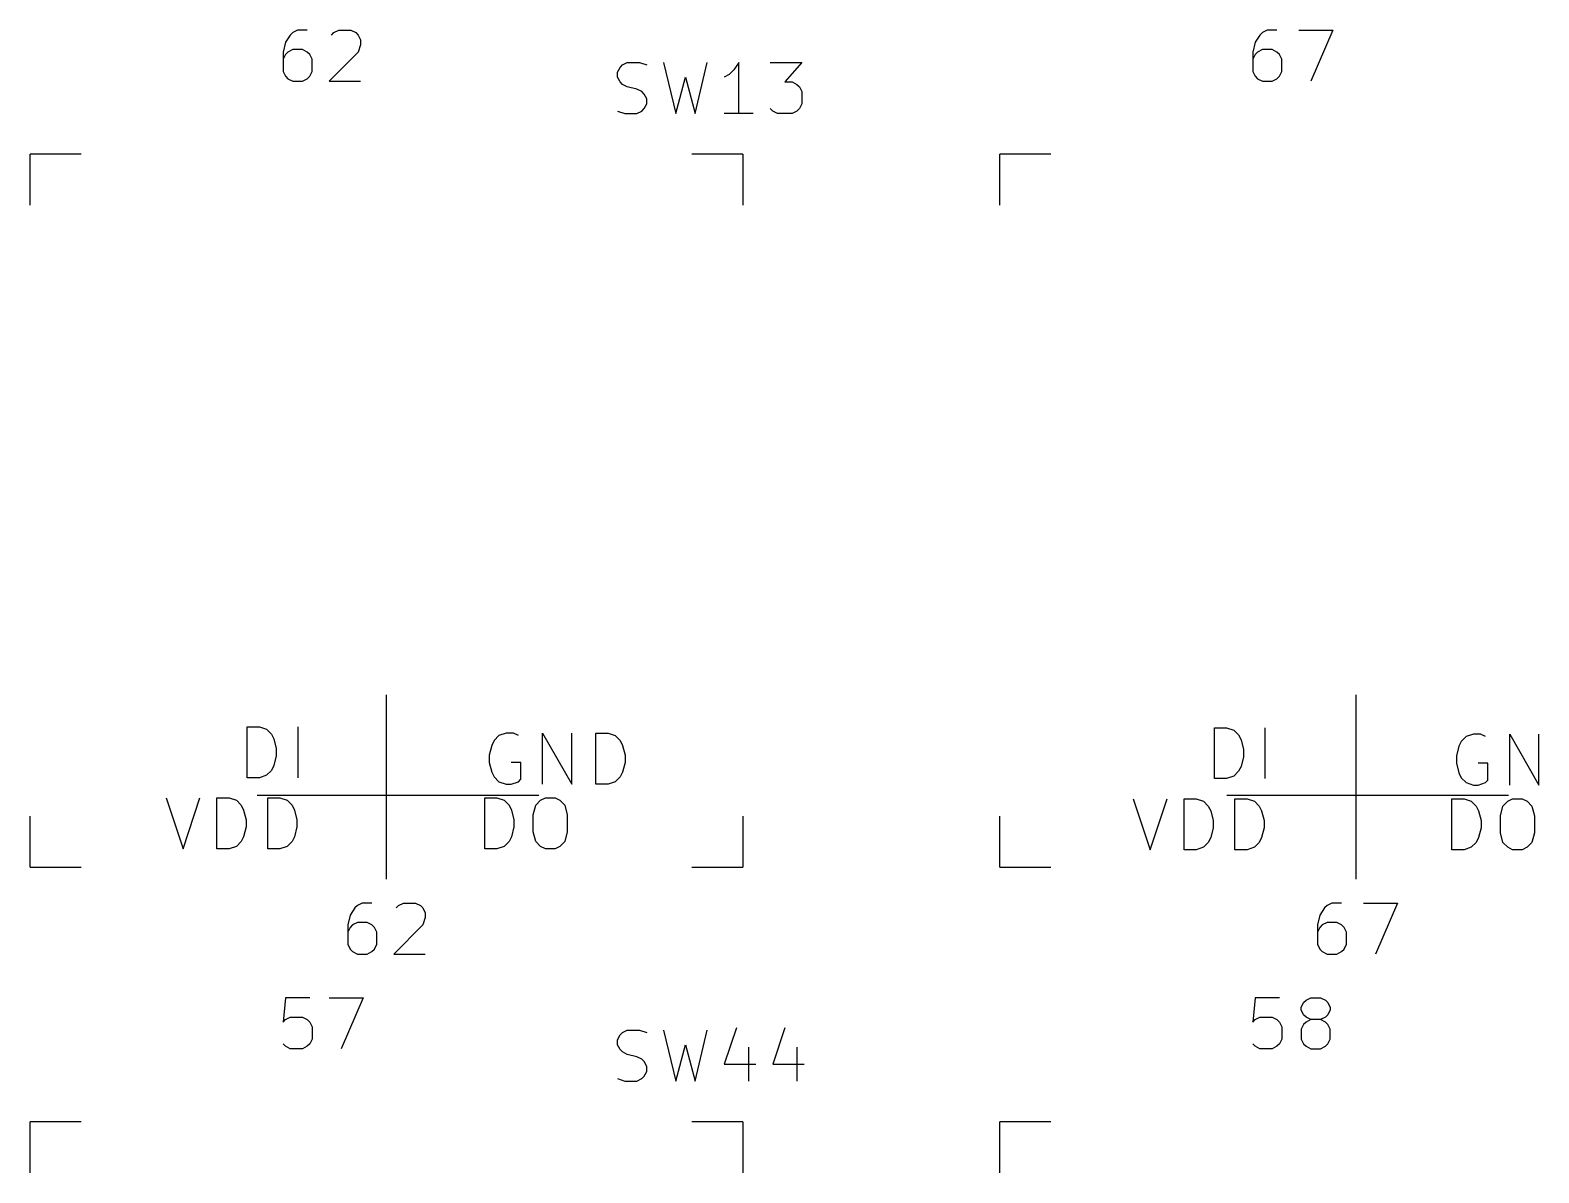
# Model space of a CAD drawing. Extents: x 33 to 377, y -126 to -3.
# Drawn here: x 242.94 to 272.57, y -31.67 to -9.23 of the extents above; entities that cross this region are included whole.
import ezdxf

# ---------------------------------------------------------------- set-up
doc = ezdxf.new("R2010")
doc.units = 0
doc.layers.add('BLACK', color=7, linetype='CONTINUOUS')

msp = doc.modelspace()

# ---------------------------------------------------------------- linework, layer by layer
at = {"layer": 'BLACK', "linetype": 'CONTINUOUS'}
for p, q in [((247.952, -9.4695), (247.904, -9.66)), ((248.047, -9.3266), (247.952, -9.4695)), ((248.095, -9.279), (248.047, -9.3266)), ((248.19, -9.2314), (248.095, -9.279)), ((248.38, -9.2314), (248.19, -9.2314)), ((248.856, -9.3266), (248.904, -9.279)), ((248.904, -9.279), (248.999, -9.2314)), ((248.999, -9.2314), (249.237, -9.2314)), ((249.237, -9.2314), (249.333, -9.279)), ((249.333, -9.279), (249.38, -9.3266)), ((249.38, -9.3266), (249.428, -9.4219)), ((249.428, -9.4219), (249.428, -9.5171)), ((267.002, -9.4695), (266.954, -9.66)), ((267.097, -9.3266), (267.002, -9.4695)), ((267.145, -9.279), (267.097, -9.3266)), ((267.24, -9.2314), (267.145, -9.279)), ((267.43, -9.2314), (267.24, -9.2314)), ((267.859, -9.2314), (268.526, -9.2314)), ((268.526, -9.2314), (268.097, -10.2314)), ((247.904, -9.66), (247.904, -10.0409)), ((247.952, -9.7076), (247.904, -9.8028)), ((247.999, -9.66), (247.952, -9.7076)), ((248.095, -9.6123), (247.999, -9.66)), ((248.285, -9.6123), (248.095, -9.6123)), ((248.38, -9.66), (248.285, -9.6123)), ((248.428, -9.7076), (248.38, -9.66)), ((248.476, -9.8028), (248.428, -9.7076)), ((249.38, -9.66), (248.809, -10.2314)), ((249.428, -9.5171), (249.38, -9.66)), ((266.954, -9.66), (266.954, -10.0409)), ((267.002, -9.7076), (266.954, -9.8028)), ((267.049, -9.66), (267.002, -9.7076)), ((267.145, -9.6123), (267.049, -9.66)), ((267.335, -9.6123), (267.145, -9.6123)), ((267.43, -9.66), (267.335, -9.6123)), ((267.478, -9.7076), (267.43, -9.66)), ((267.526, -9.8028), (267.478, -9.7076)), ((247.904, -10.0409), (247.952, -10.1361)), ((248.428, -10.1361), (248.476, -10.0409)), ((248.476, -10.0409), (248.476, -9.8028)), ((254.476, -10.0569), (254.524, -9.9616)), ((254.476, -10.1521), (254.476, -10.0569)), ((254.524, -9.9616), (254.572, -9.914)), ((254.572, -9.914), (254.667, -9.8664)), ((254.667, -9.8664), (254.905, -9.8664)), ((254.905, -9.8664), (255.048, -9.914)), ((255.381, -9.8664), (255.619, -10.8664)), ((256, -10.8664), (256.238, -9.8664)), ((256.762, -10.0092), (256.667, -10.1045)), ((256.857, -9.8664), (256.762, -10.0092)), ((256.857, -10.8664), (256.857, -9.8664)), ((257.476, -9.8664), (258.096, -9.8664)), ((258.096, -9.8664), (257.762, -10.2473)), ((266.954, -10.0409), (267.002, -10.1361)), ((267.478, -10.1361), (267.526, -10.0409)), ((267.526, -10.0409), (267.526, -9.8028)), ((247.952, -10.1361), (247.999, -10.1838)), ((247.999, -10.1838), (248.095, -10.2314)), ((248.095, -10.2314), (248.285, -10.2314)), ((248.285, -10.2314), (248.38, -10.1838)), ((248.38, -10.1838), (248.428, -10.1361)), ((248.809, -10.2314), (249.428, -10.2314)), ((254.524, -10.2473), (254.476, -10.1521)), ((254.572, -10.295), (254.524, -10.2473)), ((254.667, -10.3426), (254.572, -10.295)), ((254.857, -10.3902), (254.667, -10.3426)), ((255.619, -10.8664), (255.81, -10.1521)), ((255.81, -10.1521), (256, -10.8664)), ((256.667, -10.1045), (256.572, -10.1521)), ((257.762, -10.2473), (257.905, -10.2473)), ((257.905, -10.2473), (258, -10.295)), ((258, -10.295), (258.048, -10.3426)), ((258.048, -10.3426), (258.096, -10.4378)), ((267.002, -10.1361), (267.049, -10.1838)), ((267.049, -10.1838), (267.145, -10.2314)), ((267.145, -10.2314), (267.335, -10.2314)), ((267.335, -10.2314), (267.43, -10.1838)), ((267.43, -10.1838), (267.478, -10.1361)), ((254.953, -10.4378), (254.857, -10.3902)), ((255, -10.4854), (254.953, -10.4378)), ((255.048, -10.5807), (255, -10.4854)), ((255.048, -10.6759), (255.048, -10.5807)), ((258.096, -10.4378), (258.096, -10.6759)), ((254.476, -10.8188), (254.619, -10.8664)), ((254.619, -10.8664), (254.857, -10.8664)), ((254.857, -10.8664), (254.953, -10.8188)), ((254.953, -10.8188), (255, -10.7711)), ((255, -10.7711), (255.048, -10.6759)), ((257.143, -10.8664), (256.572, -10.8664)), ((257.524, -10.8188), (257.476, -10.7711)), ((257.619, -10.8664), (257.524, -10.8188)), ((257.905, -10.8664), (257.619, -10.8664)), ((258, -10.8188), (257.905, -10.8664)), ((258.048, -10.7711), (258, -10.8188)), ((258.096, -10.6759), (258.048, -10.7711)), ((243.936, -11.669), (242.936, -11.669)), ((242.936, -12.669), (242.936, -11.669)), ((256.936, -11.669), (255.936, -11.669)), ((256.936, -11.669), (256.936, -12.669)), ((262.986, -11.669), (261.986, -11.669)), ((261.986, -12.669), (261.986, -11.669)), ((249.936, -25.908), (249.936, -22.286)), ((268.986, -25.908), (268.986, -22.286)), ((247.201, -23.9132), (247.201, -22.9132)), ((247.201, -22.9132), (247.439, -22.9132)), ((247.439, -22.9132), (247.582, -22.9608)), ((247.582, -22.9608), (247.677, -23.056)), ((247.677, -23.056), (247.725, -23.1513)), ((248.201, -23.9132), (248.201, -22.9132)), ((252.146, -23.0878), (252.051, -23.183)), ((252.289, -23.0402), (252.146, -23.0878)), ((252.432, -23.0402), (252.289, -23.0402)), ((252.527, -23.0878), (252.432, -23.0402)), ((253.003, -24.0402), (253.003, -23.0402)), ((253.003, -23.0402), (253.575, -24.0402)), ((253.575, -24.0402), (253.575, -23.0402)), ((254.051, -24.0402), (254.051, -23.0402)), ((254.051, -23.0402), (254.289, -23.0402)), ((254.289, -23.0402), (254.432, -23.0878)), ((254.432, -23.0878), (254.527, -23.183)), ((266.201, -23.9308), (266.201, -22.9308)), ((266.201, -22.9308), (266.439, -22.9308)), ((266.439, -22.9308), (266.582, -22.9784)), ((266.582, -22.9784), (266.677, -23.0736)), ((266.677, -23.0736), (266.725, -23.1689)), ((267.201, -23.9308), (267.201, -22.9308)), ((271.146, -23.1054), (271.051, -23.2006)), ((271.289, -23.0578), (271.146, -23.1054)), ((271.432, -23.0578), (271.289, -23.0578)), ((271.527, -23.1054), (271.432, -23.0578)), ((272.003, -24.0578), (272.003, -23.0578)), ((272.003, -23.0578), (272.575, -24.0578)), ((272.575, -24.0578), (272.575, -23.0578)), ((247.725, -23.1513), (247.772, -23.3418)), ((247.772, -23.3418), (247.772, -23.4846)), ((252.003, -23.2783), (251.956, -23.4688)), ((252.051, -23.183), (252.003, -23.2783)), ((254.527, -23.183), (254.575, -23.2783)), ((254.575, -23.2783), (254.622, -23.4688)), ((266.725, -23.1689), (266.772, -23.3594)), ((266.772, -23.3594), (266.772, -23.5022)), ((271.003, -23.2959), (270.956, -23.4864)), ((271.051, -23.2006), (271.003, -23.2959)), ((247.725, -23.6751), (247.677, -23.7703)), ((247.772, -23.4846), (247.725, -23.6751)), ((251.956, -23.4688), (251.956, -23.6116)), ((251.956, -23.6116), (252.003, -23.8021)), ((252.575, -23.6116), (252.384, -23.6116)), ((252.575, -23.9449), (252.575, -23.6116)), ((254.622, -23.6116), (254.575, -23.8021)), ((254.622, -23.4688), (254.622, -23.6116)), ((266.725, -23.6927), (266.677, -23.7879)), ((266.772, -23.5022), (266.725, -23.6927)), ((270.956, -23.4864), (270.956, -23.6292)), ((270.956, -23.6292), (271.003, -23.8197)), ((271.575, -23.6292), (271.384, -23.6292)), ((271.575, -23.9625), (271.575, -23.6292)), ((247.439, -23.9132), (247.201, -23.9132)), ((247.582, -23.8656), (247.439, -23.9132)), ((247.677, -23.7703), (247.582, -23.8656)), ((252.003, -23.8021), (252.051, -23.8973)), ((252.051, -23.8973), (252.146, -23.9926)), ((252.146, -23.9926), (252.289, -24.0402)), ((252.384, -24.0402), (252.527, -23.9926)), ((252.527, -23.9926), (252.575, -23.9449)), ((254.432, -23.9926), (254.289, -24.0402)), ((254.527, -23.8973), (254.432, -23.9926)), ((254.575, -23.8021), (254.527, -23.8973)), ((266.439, -23.9308), (266.201, -23.9308)), ((266.582, -23.8832), (266.439, -23.9308)), ((266.677, -23.7879), (266.582, -23.8832)), ((271.003, -23.8197), (271.051, -23.9149)), ((271.051, -23.9149), (271.146, -24.0102)), ((271.527, -24.0102), (271.575, -23.9625)), ((247.396, -24.257), (252.926, -24.257)), ((252.289, -24.0402), (252.384, -24.0402)), ((254.289, -24.0402), (254.051, -24.0402)), ((266.446, -24.257), (271.976, -24.257)), ((271.146, -24.0102), (271.289, -24.0578)), ((271.289, -24.0578), (271.384, -24.0578)), ((271.384, -24.0578), (271.527, -24.0102)), ((245.606, -24.3102), (245.939, -25.3102)), ((245.939, -25.3102), (246.272, -24.3102)), ((246.606, -25.3102), (246.606, -24.3102)), ((246.606, -24.3102), (246.844, -24.3102)), ((246.844, -24.3102), (246.987, -24.3578)), ((246.987, -24.3578), (247.082, -24.453)), ((247.082, -24.453), (247.129, -24.5483)), ((247.129, -24.5483), (247.177, -24.7388)), ((247.606, -25.3102), (247.606, -24.3102)), ((247.606, -24.3102), (247.844, -24.3102)), ((247.844, -24.3102), (247.987, -24.3578)), ((247.987, -24.3578), (248.082, -24.453)), ((248.082, -24.453), (248.129, -24.5483)), ((248.129, -24.5483), (248.177, -24.7388)), ((251.868, -25.3102), (251.868, -24.3102)), ((251.868, -24.3102), (252.106, -24.3102)), ((252.106, -24.3102), (252.249, -24.3578)), ((252.249, -24.3578), (252.344, -24.453)), ((252.344, -24.453), (252.392, -24.5483)), ((252.392, -24.5483), (252.44, -24.7388)), ((252.821, -24.6435), (252.868, -24.453)), ((252.868, -24.453), (252.964, -24.3578)), ((252.964, -24.3578), (253.059, -24.3102)), ((253.059, -24.3102), (253.249, -24.3102)), ((253.249, -24.3102), (253.344, -24.3578)), ((253.344, -24.3578), (253.44, -24.453)), ((253.44, -24.453), (253.487, -24.6435)), ((264.606, -24.3278), (264.939, -25.3278)), ((264.939, -25.3278), (265.272, -24.3278)), ((265.606, -25.3278), (265.606, -24.3278)), ((265.606, -24.3278), (265.844, -24.3278)), ((265.844, -24.3278), (265.987, -24.3754)), ((265.987, -24.3754), (266.082, -24.4706)), ((266.082, -24.4706), (266.129, -24.5659)), ((266.129, -24.5659), (266.177, -24.7564)), ((266.606, -25.3278), (266.606, -24.3278)), ((266.606, -24.3278), (266.844, -24.3278)), ((266.844, -24.3278), (266.987, -24.3754)), ((266.987, -24.3754), (267.082, -24.4706)), ((267.082, -24.4706), (267.129, -24.5659)), ((267.129, -24.5659), (267.177, -24.7564)), ((270.868, -25.3278), (270.868, -24.3278)), ((270.868, -24.3278), (271.106, -24.3278)), ((271.106, -24.3278), (271.249, -24.3754)), ((271.249, -24.3754), (271.344, -24.4706)), ((271.344, -24.4706), (271.392, -24.5659)), ((271.392, -24.5659), (271.44, -24.7564)), ((271.821, -24.6611), (271.868, -24.4706)), ((271.868, -24.4706), (271.964, -24.3754)), ((271.964, -24.3754), (272.059, -24.3278)), ((272.059, -24.3278), (272.249, -24.3278)), ((272.249, -24.3278), (272.344, -24.3754)), ((272.344, -24.3754), (272.44, -24.4706)), ((272.44, -24.4706), (272.487, -24.6611)), ((242.936, -25.669), (242.936, -24.669)), ((247.177, -24.8816), (247.129, -25.0721)), ((247.177, -24.7388), (247.177, -24.8816)), ((248.177, -24.8816), (248.129, -25.0721)), ((248.177, -24.7388), (248.177, -24.8816)), ((252.44, -24.8816), (252.392, -25.0721)), ((252.44, -24.7388), (252.44, -24.8816)), ((252.821, -24.9768), (252.821, -24.6435)), ((253.487, -24.6435), (253.487, -24.9768)), ((256.936, -24.669), (256.936, -25.669)), ((261.986, -25.669), (261.986, -24.669)), ((266.177, -24.7564), (266.177, -24.8992)), ((267.177, -24.7564), (267.177, -24.8992)), ((271.44, -24.7564), (271.44, -24.8992)), ((271.821, -24.9944), (271.821, -24.6611)), ((272.487, -24.6611), (272.487, -24.9944)), ((247.082, -25.1673), (246.987, -25.2626)), ((247.129, -25.0721), (247.082, -25.1673)), ((248.082, -25.1673), (247.987, -25.2626)), ((248.129, -25.0721), (248.082, -25.1673)), ((252.344, -25.1673), (252.249, -25.2626)), ((252.392, -25.0721), (252.344, -25.1673)), ((252.868, -25.1673), (252.821, -24.9768)), ((252.964, -25.2626), (252.868, -25.1673)), ((253.44, -25.1673), (253.344, -25.2626)), ((253.487, -24.9768), (253.44, -25.1673)), ((266.082, -25.1849), (265.987, -25.2802)), ((266.129, -25.0897), (266.082, -25.1849)), ((266.177, -24.8992), (266.129, -25.0897)), ((267.082, -25.1849), (266.987, -25.2802)), ((267.129, -25.0897), (267.082, -25.1849)), ((267.177, -24.8992), (267.129, -25.0897)), ((271.344, -25.1849), (271.249, -25.2802)), ((271.392, -25.0897), (271.344, -25.1849)), ((271.44, -24.8992), (271.392, -25.0897)), ((271.868, -25.1849), (271.821, -24.9944)), ((271.964, -25.2802), (271.868, -25.1849)), ((272.44, -25.1849), (272.344, -25.2802)), ((272.487, -24.9944), (272.44, -25.1849)), ((246.844, -25.3102), (246.606, -25.3102)), ((246.987, -25.2626), (246.844, -25.3102)), ((247.844, -25.3102), (247.606, -25.3102)), ((247.987, -25.2626), (247.844, -25.3102)), ((252.106, -25.3102), (251.868, -25.3102)), ((252.249, -25.2626), (252.106, -25.3102)), ((253.059, -25.3102), (252.964, -25.2626)), ((253.249, -25.3102), (253.059, -25.3102)), ((253.344, -25.2626), (253.249, -25.3102)), ((265.844, -25.3278), (265.606, -25.3278)), ((265.987, -25.2802), (265.844, -25.3278)), ((266.844, -25.3278), (266.606, -25.3278)), ((266.987, -25.2802), (266.844, -25.3278)), ((271.106, -25.3278), (270.868, -25.3278)), ((271.249, -25.2802), (271.106, -25.3278)), ((272.059, -25.3278), (271.964, -25.2802)), ((272.249, -25.3278), (272.059, -25.3278)), ((272.344, -25.2802), (272.249, -25.3278)), ((242.936, -25.669), (243.936, -25.669)), ((255.936, -25.669), (256.936, -25.669)), ((261.986, -25.669), (262.986, -25.669)), ((249.46, -26.3764), (249.365, -26.424)), ((249.65, -26.3764), (249.46, -26.3764)), ((250.174, -26.424), (250.269, -26.3764)), ((250.269, -26.3764), (250.507, -26.3764)), ((250.507, -26.3764), (250.603, -26.424)), ((268.51, -26.3764), (268.415, -26.424)), ((268.7, -26.3764), (268.51, -26.3764)), ((269.129, -26.3764), (269.796, -26.3764)), ((269.796, -26.3764), (269.367, -27.3764)), ((249.222, -26.6145), (249.174, -26.805)), ((249.317, -26.4716), (249.222, -26.6145)), ((249.365, -26.424), (249.317, -26.4716)), ((250.126, -26.4716), (250.174, -26.424)), ((250.603, -26.424), (250.65, -26.4716)), ((250.65, -26.4716), (250.698, -26.5669)), ((250.698, -26.6621), (250.65, -26.805)), ((250.698, -26.5669), (250.698, -26.6621)), ((268.272, -26.6145), (268.224, -26.805)), ((268.367, -26.4716), (268.272, -26.6145)), ((268.415, -26.424), (268.367, -26.4716)), ((249.174, -26.805), (249.174, -27.1859)), ((249.222, -26.8526), (249.174, -26.9478)), ((249.269, -26.805), (249.222, -26.8526)), ((249.365, -26.7573), (249.269, -26.805)), ((249.555, -26.7573), (249.365, -26.7573)), ((249.65, -26.805), (249.555, -26.7573)), ((249.698, -26.8526), (249.65, -26.805)), ((249.746, -26.9478), (249.698, -26.8526)), ((249.746, -27.1859), (249.746, -26.9478)), ((250.65, -26.805), (250.079, -27.3764)), ((268.224, -26.805), (268.224, -27.1859)), ((268.272, -26.8526), (268.224, -26.9478)), ((268.319, -26.805), (268.272, -26.8526)), ((268.415, -26.7573), (268.319, -26.805)), ((268.605, -26.7573), (268.415, -26.7573)), ((268.7, -26.805), (268.605, -26.7573)), ((268.748, -26.8526), (268.7, -26.805)), ((268.796, -26.9478), (268.748, -26.8526)), ((268.796, -27.1859), (268.796, -26.9478)), ((249.174, -27.1859), (249.222, -27.2811)), ((249.698, -27.2811), (249.746, -27.1859)), ((268.224, -27.1859), (268.272, -27.2811)), ((268.748, -27.2811), (268.796, -27.1859)), ((249.222, -27.2811), (249.269, -27.3288)), ((249.269, -27.3288), (249.365, -27.3764)), ((249.365, -27.3764), (249.555, -27.3764)), ((249.555, -27.3764), (249.65, -27.3288)), ((249.65, -27.3288), (249.698, -27.2811)), ((250.079, -27.3764), (250.698, -27.3764)), ((268.272, -27.2811), (268.319, -27.3288)), ((268.319, -27.3288), (268.415, -27.3764)), ((268.415, -27.3764), (268.605, -27.3764)), ((268.605, -27.3764), (268.7, -27.3288)), ((268.7, -27.3288), (268.748, -27.2811)), ((247.952, -28.2363), (247.904, -28.7125)), ((248.428, -28.2363), (247.952, -28.2363)), ((248.809, -28.2363), (249.476, -28.2363)), ((249.476, -28.2363), (249.047, -29.2363)), ((267.002, -28.2363), (266.954, -28.7125)), ((267.478, -28.2363), (267.002, -28.2363)), ((267.906, -28.4268), (267.954, -28.3315)), ((267.906, -28.4744), (267.906, -28.4268)), ((267.954, -28.3315), (268.002, -28.2839)), ((268.002, -28.2839), (268.097, -28.2363)), ((268.097, -28.2363), (268.287, -28.2363)), ((268.287, -28.2363), (268.383, -28.2839)), ((268.383, -28.2839), (268.43, -28.3315)), ((268.43, -28.3315), (268.478, -28.4268)), ((268.478, -28.4268), (268.478, -28.4744)), ((247.904, -28.7125), (247.952, -28.6649)), ((247.952, -28.6649), (248.047, -28.6172)), ((248.047, -28.6172), (248.285, -28.6172)), ((248.285, -28.6172), (248.38, -28.6649)), ((248.38, -28.6649), (248.428, -28.7125)), ((248.428, -28.7125), (248.476, -28.8077)), ((266.954, -28.7125), (267.002, -28.6649)), ((267.002, -28.6649), (267.097, -28.6172)), ((267.097, -28.6172), (267.335, -28.6172)), ((267.335, -28.6172), (267.43, -28.6649)), ((267.43, -28.6649), (267.478, -28.7125)), ((267.478, -28.7125), (267.526, -28.8077)), ((267.954, -28.5696), (267.906, -28.4744)), ((268.002, -28.6172), (267.954, -28.5696)), ((268.002, -28.7125), (267.954, -28.7601)), ((268.097, -28.6649), (268.002, -28.6172)), ((268.097, -28.6649), (268.002, -28.7125)), ((268.287, -28.6649), (268.097, -28.6649)), ((268.383, -28.6172), (268.287, -28.6649)), ((268.383, -28.7125), (268.287, -28.6649)), ((268.43, -28.5696), (268.383, -28.6172)), ((268.43, -28.7601), (268.383, -28.7125)), ((268.478, -28.4744), (268.43, -28.5696)), ((248.476, -29.0458), (248.428, -29.141)), ((248.476, -28.8077), (248.476, -29.0458)), ((254.476, -29.0618), (254.524, -28.9665)), ((254.524, -28.9665), (254.572, -28.9189)), ((254.572, -28.9189), (254.667, -28.8713)), ((254.667, -28.8713), (254.905, -28.8713)), ((254.905, -28.8713), (255.048, -28.9189)), ((255.381, -28.8713), (255.619, -29.8713)), ((256, -29.8713), (256.238, -28.8713)), ((256.81, -28.8237), (256.572, -29.5379)), ((257.762, -28.8237), (257.524, -29.5379)), ((267.526, -29.0458), (267.478, -29.141)), ((267.526, -28.8077), (267.526, -29.0458)), ((267.954, -28.7601), (267.906, -28.8553)), ((267.906, -28.8553), (267.906, -29.0458)), ((267.906, -29.0458), (267.954, -29.141)), ((268.478, -28.8553), (268.43, -28.7601)), ((268.43, -29.141), (268.478, -29.0458)), ((268.478, -29.0458), (268.478, -28.8553)), ((247.952, -29.1887), (247.904, -29.141)), ((248.047, -29.2363), (247.952, -29.1887)), ((248.285, -29.2363), (248.047, -29.2363)), ((248.38, -29.1887), (248.285, -29.2363)), ((248.428, -29.141), (248.38, -29.1887)), ((254.476, -29.157), (254.476, -29.0618)), ((254.524, -29.2522), (254.476, -29.157)), ((254.572, -29.2999), (254.524, -29.2522)), ((254.667, -29.3475), (254.572, -29.2999)), ((255.619, -29.8713), (255.81, -29.157)), ((255.81, -29.157), (256, -29.8713)), ((257.048, -29.2046), (257.048, -29.8713)), ((258, -29.2046), (258, -29.8713)), ((267.002, -29.1887), (266.954, -29.141)), ((267.097, -29.2363), (267.002, -29.1887)), ((267.335, -29.2363), (267.097, -29.2363)), ((267.43, -29.1887), (267.335, -29.2363)), ((267.478, -29.141), (267.43, -29.1887)), ((267.954, -29.141), (268.002, -29.1887)), ((268.002, -29.1887), (268.097, -29.2363)), ((268.097, -29.2363), (268.287, -29.2363)), ((268.287, -29.2363), (268.383, -29.1887)), ((268.383, -29.1887), (268.43, -29.141)), ((254.857, -29.3951), (254.667, -29.3475)), ((254.953, -29.4427), (254.857, -29.3951)), ((255, -29.4903), (254.953, -29.4427)), ((255.048, -29.5856), (255, -29.4903)), ((255.048, -29.6808), (255.048, -29.5856)), ((256.572, -29.5379), (257.191, -29.5379)), ((257.524, -29.5379), (258.143, -29.5379)), ((254.476, -29.8237), (254.619, -29.8713)), ((254.619, -29.8713), (254.857, -29.8713)), ((254.857, -29.8713), (254.953, -29.8237)), ((254.953, -29.8237), (255, -29.776)), ((255, -29.776), (255.048, -29.6808)), ((243.936, -30.6739), (242.936, -30.6739)), ((242.936, -31.6739), (242.936, -30.6739)), ((256.936, -30.6739), (255.936, -30.6739)), ((256.936, -30.6739), (256.936, -31.6739)), ((262.986, -30.6739), (261.986, -30.6739)), ((261.986, -31.6739), (261.986, -30.6739))]:
    msp.add_line(p, q, dxfattribs=at)

doc.saveas('drawing.dxf')
